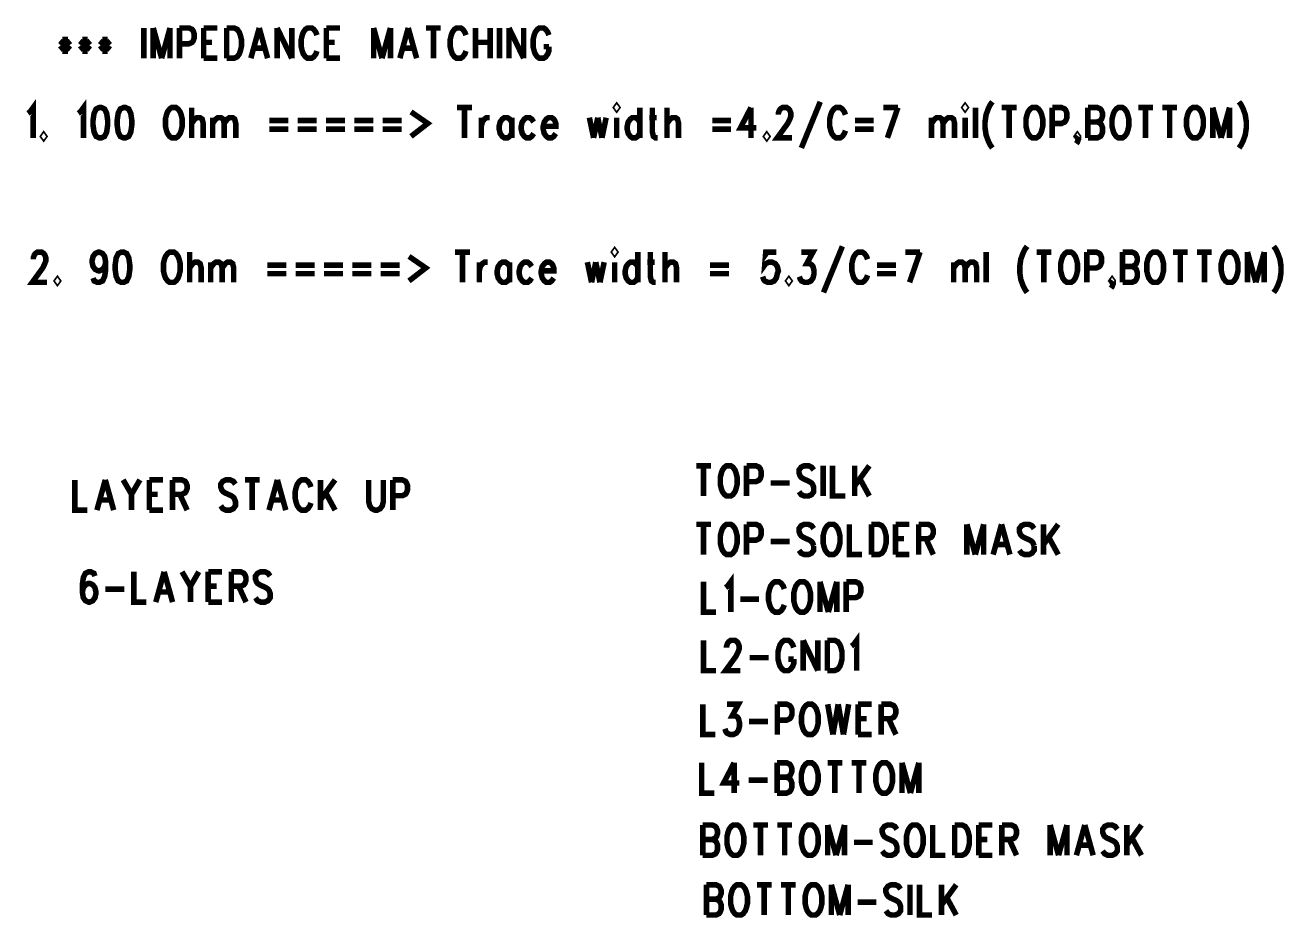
# Model space of a CAD drawing. Extents: x 24 to 194, y 25 to 135.
# Drawn here: x 153 to 193.89, y 36.91 to 65.91 of the extents above; entities that cross this region are included whole.
import ezdxf

# ---------------------------------------------------------------- set-up
doc = ezdxf.new("R2010")
doc.units = 0
doc.layers.add('SILKSCREENTOP_P', color=7, linetype='CONTINUOUS')

msp = doc.modelspace()

# ---------------------------------------------------------------- linework, layer by layer
at = {"layer": 'SILKSCREENTOP_P', "const_width": 0.180086}
for points in [[(156.855668, 65.82029), (156.855668, 64.83604)], [(157.1625, 65.82029), (157.1625, 64.83604)], [(157.1625, 65.82029), (157.435042, 64.83604)], [(157.707838, 65.82029), (157.435042, 64.83604)], [(157.707838, 65.82029), (157.707838, 64.83604)], [(158.01467, 65.82029), (158.01467, 64.83604)], [(158.01467, 65.82029), (158.321502, 65.82029), (158.423864, 65.773554), (158.4579, 65.726564), (158.491936, 65.632838), (158.491936, 65.492376), (158.4579, 65.398396), (158.423864, 65.35166), (158.321502, 65.30467), (158.01467, 65.30467)], [(158.798768, 65.82029), (158.798768, 64.83604)], [(158.798768, 65.82029), (159.241998, 65.82029)], [(159.54883, 65.82029), (159.54883, 64.83604)], [(159.54883, 65.82029), (159.787336, 65.82029), (159.889698, 65.773554), (159.95777, 65.679828), (159.99206, 65.586102), (160.026096, 65.445386), (160.026096, 65.210944), (159.99206, 65.070482), (159.95777, 64.976502), (159.889698, 64.882776), (159.787336, 64.83604), (159.54883, 64.83604)], [(160.605724, 65.82029), (160.332928, 64.83604)], [(160.605724, 65.82029), (160.878266, 64.83604)], [(161.185098, 65.82029), (161.185098, 64.83604)], [(161.185098, 65.82029), (161.662364, 64.83604)], [(161.662364, 65.82029), (161.662364, 64.83604)], [(162.480498, 65.586102), (162.446462, 65.679828), (162.37839, 65.773554), (162.310064, 65.82029), (162.173666, 65.82029), (162.105594, 65.773554), (162.037522, 65.679828), (162.003232, 65.586102), (161.969196, 65.445386), (161.969196, 65.210944), (162.003232, 65.070482), (162.037522, 64.976502), (162.105594, 64.882776), (162.173666, 64.83604), (162.310064, 64.83604), (162.37839, 64.882776), (162.446462, 64.976502), (162.480498, 65.070482)], [(162.78733, 65.82029), (162.78733, 64.83604)], [(162.78733, 65.82029), (163.23056, 65.82029)], [(164.32149, 65.82029), (164.32149, 64.83604)], [(164.32149, 65.82029), (164.594286, 64.83604)], [(164.867082, 65.82029), (164.594286, 64.83604)], [(164.867082, 65.82029), (164.867082, 64.83604)], [(165.446456, 65.82029), (165.173914, 64.83604)], [(165.446456, 65.82029), (165.719252, 64.83604)], [(166.026084, 65.82029), (166.50335, 65.82029)], [(166.26459, 65.82029), (166.26459, 64.83604)], [(167.321484, 65.586102), (167.287448, 65.679828), (167.219122, 65.773554), (167.15105, 65.82029), (167.014652, 65.82029), (166.94658, 65.773554), (166.878254, 65.679828), (166.844218, 65.586102), (166.810182, 65.445386), (166.810182, 65.210944), (166.844218, 65.070482), (166.878254, 64.976502), (166.94658, 64.882776), (167.014652, 64.83604), (167.15105, 64.83604), (167.219122, 64.882776), (167.287448, 64.976502), (167.321484, 65.070482)], [(167.628316, 65.82029), (167.628316, 64.83604)], [(168.105582, 65.82029), (168.105582, 64.83604)], [(168.412414, 65.82029), (168.412414, 64.83604)], [(168.719246, 65.82029), (168.719246, 64.83604)], [(168.719246, 65.82029), (169.196512, 64.83604)], [(169.196512, 65.82029), (169.196512, 64.83604)], [(170.014646, 65.586102), (169.98061, 65.679828), (169.912538, 65.773554), (169.844212, 65.82029), (169.707814, 65.82029), (169.639742, 65.773554), (169.571416, 65.679828), (169.53738, 65.586102), (169.503344, 65.445386), (169.503344, 65.210944), (169.53738, 65.070482), (169.571416, 64.976502), (169.639742, 64.882776), (169.707814, 64.83604), (169.844212, 64.83604), (169.912538, 64.882776), (169.98061, 64.976502), (170.014646, 65.070482), (170.014646, 65.210944)], [(154.128216, 65.398396), (154.469338, 65.117218)], [(154.469338, 65.398396), (154.128216, 65.117218)], [(154.298904, 65.539112), (154.298904, 64.976502)], [(154.77617, 65.398396), (155.117038, 65.117218)], [(155.117038, 65.398396), (154.77617, 65.117218)], [(154.946604, 65.539112), (154.946604, 64.976502)], [(155.42387, 65.398396), (155.764738, 65.117218)], [(155.764738, 65.398396), (155.42387, 65.117218)], [(155.594304, 65.539112), (155.594304, 64.976502)], [(158.798768, 65.35166), (159.071564, 65.35166)], [(162.78733, 65.35166), (163.060126, 65.35166)], [(167.628316, 65.35166), (168.105582, 65.35166)], [(160.435036, 65.164208), (160.776158, 65.164208)], [(165.276022, 65.164208), (165.61689, 65.164208)], [(169.844212, 65.210944), (170.014646, 65.210944)], [(158.798768, 64.83604), (159.241998, 64.83604)], [(162.78733, 64.83604), (163.23056, 64.83604)], [(153.091388, 63.046864), (153.15946, 63.093854), (153.261822, 63.23457), (153.261822, 62.250066)], [(154.72791, 63.046864), (154.795982, 63.093854), (154.898344, 63.23457), (154.898344, 62.250066)], [(172.183806, 63.23457), (172.217842, 63.18758), (172.252132, 63.23457), (172.217842, 63.281306), (172.183806, 63.23457)], [(178.832002, 63.422022), (178.218338, 61.921898)], [(183.503062, 63.23457), (183.537098, 63.18758), (183.571134, 63.23457), (183.537098, 63.281306), (183.503062, 63.23457)], [(184.423558, 63.422022), (184.355232, 63.328296), (184.28716, 63.18758), (184.218834, 63.000128), (184.184798, 62.765686), (184.184798, 62.578234), (184.218834, 62.343792), (184.28716, 62.15634), (184.355232, 62.015624), (184.423558, 61.921898)], [(192.43548, 63.422022), (192.503806, 63.328296), (192.571878, 63.18758), (192.63995, 63.000128), (192.67424, 62.765686), (192.67424, 62.578234), (192.63995, 62.343792), (192.571878, 62.15634), (192.503806, 62.015624), (192.43548, 61.921898)], [(155.409646, 63.23457), (155.307538, 63.18758), (155.239212, 63.046864), (155.205176, 62.812422), (155.205176, 62.67196), (155.239212, 62.437518), (155.307538, 62.296802), (155.409646, 62.250066), (155.477972, 62.250066), (155.58008, 62.296802), (155.648406, 62.437518), (155.682442, 62.67196), (155.682442, 62.812422), (155.648406, 63.046864), (155.58008, 63.18758), (155.477972, 63.23457), (155.409646, 63.23457)], [(156.193744, 63.23457), (156.091636, 63.18758), (156.02331, 63.046864), (155.989274, 62.812422), (155.989274, 62.67196), (156.02331, 62.437518), (156.091636, 62.296802), (156.193744, 62.250066), (156.26207, 62.250066), (156.364432, 62.296802), (156.432504, 62.437518), (156.46654, 62.67196), (156.46654, 62.812422), (156.432504, 63.046864), (156.364432, 63.18758), (156.26207, 63.23457), (156.193744, 63.23457)], [(157.762194, 63.23457), (157.693868, 63.18758), (157.625796, 63.093854), (157.59176, 63.000128), (157.557724, 62.859412), (157.557724, 62.62497), (157.59176, 62.484508), (157.625796, 62.390528), (157.693868, 62.296802), (157.762194, 62.250066), (157.898592, 62.250066), (157.966664, 62.296802), (158.03499, 62.390528), (158.069026, 62.484508), (158.103062, 62.62497), (158.103062, 62.859412), (158.069026, 63.000128), (158.03499, 63.093854), (157.966664, 63.18758), (157.898592, 63.23457), (157.762194, 63.23457)], [(158.409894, 63.23457), (158.409894, 62.250066)], [(158.409894, 62.718696), (158.512256, 62.859412), (158.580328, 62.906402), (158.68269, 62.906402), (158.751016, 62.859412), (158.785052, 62.718696), (158.785052, 62.250066)], [(159.091884, 62.906402), (159.091884, 62.250066)], [(159.091884, 62.718696), (159.193992, 62.859412), (159.262318, 62.906402), (159.36468, 62.906402), (159.432752, 62.859412), (159.466788, 62.718696), (159.466788, 62.250066)], [(159.466788, 62.718696), (159.56915, 62.859412), (159.637222, 62.906402), (159.739584, 62.906402), (159.80791, 62.859412), (159.841946, 62.718696), (159.841946, 62.250066)], [(165.53561, 63.093854), (166.080948, 62.718696), (165.53561, 62.296802)], [(167.035734, 63.23457), (167.513, 63.23457)], [(167.27424, 63.23457), (167.27424, 62.250066)], [(167.819832, 62.906402), (167.819832, 62.250066)], [(167.819832, 62.62497), (167.853868, 62.765686), (167.922194, 62.859412), (167.990266, 62.906402), (168.092628, 62.906402)], [(168.808654, 62.765686), (168.740328, 62.859412), (168.672256, 62.906402), (168.569894, 62.906402), (168.501822, 62.859412), (168.433496, 62.765686), (168.39946, 62.62497), (168.39946, 62.531244), (168.433496, 62.390528), (168.501822, 62.296802), (168.569894, 62.250066), (168.672256, 62.250066), (168.740328, 62.296802), (168.808654, 62.390528)], [(168.808654, 62.906402), (168.808654, 62.250066)], [(169.524426, 62.765686), (169.456354, 62.859412), (169.388028, 62.906402), (169.28592, 62.906402), (169.217594, 62.859412), (169.149522, 62.765686), (169.115486, 62.62497), (169.115486, 62.531244), (169.149522, 62.390528), (169.217594, 62.296802), (169.28592, 62.250066), (169.388028, 62.250066), (169.456354, 62.296802), (169.524426, 62.390528)], [(169.831258, 62.62497), (170.240452, 62.62497), (170.240452, 62.718696), (170.206416, 62.812422), (170.17238, 62.859412), (170.104054, 62.906402), (170.001946, 62.906402), (169.93362, 62.859412), (169.865548, 62.765686), (169.831258, 62.62497), (169.831258, 62.531244), (169.865548, 62.390528), (169.93362, 62.296802), (170.001946, 62.250066), (170.104054, 62.250066), (170.17238, 62.296802), (170.240452, 62.390528)], [(171.331382, 62.906402), (171.46778, 62.250066)], [(171.604178, 62.906402), (171.46778, 62.250066)], [(171.604178, 62.906402), (171.740576, 62.250066)], [(171.876974, 62.906402), (171.740576, 62.250066)], [(172.217842, 62.906402), (172.217842, 62.250066)], [(172.967904, 62.765686), (172.899832, 62.859412), (172.831506, 62.906402), (172.729398, 62.906402), (172.661072, 62.859412), (172.593, 62.765686), (172.558964, 62.62497), (172.558964, 62.531244), (172.593, 62.390528), (172.661072, 62.296802), (172.729398, 62.250066), (172.831506, 62.250066), (172.899832, 62.296802), (172.967904, 62.390528)], [(172.967904, 63.23457), (172.967904, 62.250066)], [(173.274736, 62.906402), (173.513496, 62.906402)], [(173.377098, 63.23457), (173.377098, 62.437518), (173.411134, 62.296802), (173.47946, 62.250066), (173.547532, 62.250066)], [(173.854364, 63.23457), (173.854364, 62.250066)], [(173.854364, 62.718696), (173.956726, 62.859412), (174.024798, 62.906402), (174.12716, 62.906402), (174.195232, 62.859412), (174.229522, 62.718696), (174.229522, 62.250066)], [(176.581816, 63.23457), (176.240948, 62.578234), (176.752504, 62.578234)], [(176.581816, 63.23457), (176.581816, 62.250066)], [(177.468276, 63.000128), (177.468276, 63.046864), (177.502566, 63.14059), (177.536602, 63.18758), (177.604674, 63.23457), (177.741072, 63.23457), (177.809398, 63.18758), (177.843434, 63.14059), (177.87747, 63.046864), (177.87747, 62.953138), (177.843434, 62.859412), (177.775108, 62.718696), (177.43424, 62.250066), (177.911506, 62.250066)], [(179.65039, 63.000128), (179.616354, 63.093854), (179.548028, 63.18758), (179.479956, 63.23457), (179.343558, 63.23457), (179.275232, 63.18758), (179.20716, 63.093854), (179.173124, 63.000128), (179.138834, 62.859412), (179.138834, 62.62497), (179.173124, 62.484508), (179.20716, 62.390528), (179.275232, 62.296802), (179.343558, 62.250066), (179.479956, 62.250066), (179.548028, 62.296802), (179.616354, 62.390528), (179.65039, 62.484508)], [(180.877718, 63.23457), (181.354984, 63.23457)], [(181.354984, 63.23457), (181.014116, 62.250066)], [(182.445914, 62.906402), (182.445914, 62.250066)], [(182.445914, 62.718696), (182.548276, 62.859412), (182.616602, 62.906402), (182.71871, 62.906402), (182.787036, 62.859412), (182.821072, 62.718696), (182.821072, 62.250066)], [(182.821072, 62.718696), (182.923434, 62.859412), (182.991506, 62.906402), (183.093868, 62.906402), (183.16194, 62.859412), (183.195976, 62.718696), (183.195976, 62.250066)], [(183.537098, 62.906402), (183.537098, 62.250066)], [(183.877966, 63.23457), (183.877966, 62.250066)], [(184.73039, 63.23457), (185.207656, 63.23457)], [(184.968896, 63.23457), (184.968896, 62.250066)], [(185.718958, 63.23457), (185.650886, 63.18758), (185.58256, 63.093854), (185.548524, 63.000128), (185.514488, 62.859412), (185.514488, 62.62497), (185.548524, 62.484508), (185.58256, 62.390528), (185.650886, 62.296802), (185.718958, 62.250066), (185.855356, 62.250066), (185.923682, 62.296802), (185.991754, 62.390528), (186.02579, 62.484508), (186.06008, 62.62497), (186.06008, 62.859412), (186.02579, 63.000128), (185.991754, 63.093854), (185.923682, 63.18758), (185.855356, 63.23457), (185.718958, 63.23457)], [(186.366912, 63.23457), (186.366912, 62.250066)], [(186.366912, 63.23457), (186.673744, 63.23457), (186.775852, 63.18758), (186.810142, 63.14059), (186.844178, 63.046864), (186.844178, 62.906402), (186.810142, 62.812422), (186.775852, 62.765686), (186.673744, 62.718696), (186.366912, 62.718696)], [(187.525914, 63.23457), (187.525914, 62.250066)], [(187.525914, 63.23457), (187.832746, 63.23457), (187.935108, 63.18758), (187.969144, 63.14059), (188.003434, 63.046864), (188.003434, 62.953138), (187.969144, 62.859412), (187.935108, 62.812422), (187.832746, 62.765686)], [(188.514736, 63.23457), (188.44641, 63.18758), (188.378338, 63.093854), (188.344302, 63.000128), (188.310266, 62.859412), (188.310266, 62.62497), (188.344302, 62.484508), (188.378338, 62.390528), (188.44641, 62.296802), (188.514736, 62.250066), (188.651134, 62.250066), (188.719206, 62.296802), (188.787532, 62.390528), (188.821568, 62.484508), (188.855604, 62.62497), (188.855604, 62.859412), (188.821568, 63.000128), (188.787532, 63.093854), (188.719206, 63.18758), (188.651134, 63.23457), (188.514736, 63.23457)], [(189.162436, 63.23457), (189.639702, 63.23457)], [(189.401196, 63.23457), (189.401196, 62.250066)], [(189.946534, 63.23457), (190.424054, 63.23457)], [(190.185294, 63.23457), (190.185294, 62.250066)], [(190.935356, 63.23457), (190.867284, 63.18758), (190.798958, 63.093854), (190.764922, 63.000128), (190.730886, 62.859412), (190.730886, 62.62497), (190.764922, 62.484508), (190.798958, 62.390528), (190.867284, 62.296802), (190.935356, 62.250066), (191.071754, 62.250066), (191.139826, 62.296802), (191.208152, 62.390528), (191.242188, 62.484508), (191.276224, 62.62497), (191.276224, 62.859412), (191.242188, 63.000128), (191.208152, 63.093854), (191.139826, 63.18758), (191.071754, 63.23457), (190.935356, 63.23457)], [(191.583056, 63.23457), (191.583056, 62.250066)], [(191.583056, 63.23457), (191.855852, 62.250066)], [(192.128648, 63.23457), (191.855852, 62.250066)], [(192.128648, 63.23457), (192.128648, 62.250066)], [(160.932876, 62.812422), (161.54654, 62.812422)], [(160.932876, 62.531244), (161.54654, 62.531244)], [(161.853372, 62.812422), (162.467036, 62.812422)], [(161.853372, 62.531244), (162.467036, 62.531244)], [(162.773868, 62.812422), (163.387532, 62.812422)], [(162.773868, 62.531244), (163.387532, 62.531244)], [(163.694364, 62.812422), (164.308282, 62.812422)], [(163.694364, 62.531244), (164.308282, 62.531244)], [(164.615114, 62.812422), (165.228778, 62.812422)], [(164.615114, 62.531244), (165.228778, 62.531244)], [(175.320452, 62.812422), (175.934116, 62.812422)], [(175.320452, 62.531244), (175.934116, 62.531244)], [(179.957222, 62.812422), (180.570886, 62.812422)], [(179.957222, 62.531244), (180.570886, 62.531244)], [(187.525914, 62.765686), (187.832746, 62.765686), (187.935108, 62.718696), (187.969144, 62.67196), (188.003434, 62.578234), (188.003434, 62.437518), (187.969144, 62.343792), (187.935108, 62.296802), (187.832746, 62.250066), (187.525914, 62.250066)], [(153.60269, 62.343792), (153.568654, 62.296802), (153.60269, 62.250066), (153.636726, 62.296802), (153.60269, 62.343792)], [(177.093372, 62.343792), (177.059336, 62.296802), (177.093372, 62.250066), (177.127408, 62.296802), (177.093372, 62.343792)], [(187.219082, 62.296802), (187.185046, 62.250066), (187.15101, 62.296802), (187.185046, 62.343792), (187.219082, 62.296802), (187.219082, 62.203076), (187.185046, 62.10935), (187.15101, 62.06236)], [(153.26487, 58.304684), (153.26487, 58.351674), (153.298906, 58.4454), (153.332942, 58.492136), (153.401014, 58.539126), (153.537412, 58.539126), (153.605738, 58.492136), (153.639774, 58.4454), (153.67381, 58.351674), (153.67381, 58.257948), (153.639774, 58.163968), (153.571702, 58.023506), (153.23058, 57.554622), (153.7081, 57.554622)], [(155.617164, 58.210958), (155.583128, 58.070242), (155.515056, 57.976516), (155.412694, 57.92978), (155.378658, 57.92978), (155.276296, 57.976516), (155.208224, 58.070242), (155.173934, 58.210958), (155.173934, 58.257948), (155.208224, 58.39841), (155.276296, 58.492136), (155.378658, 58.539126), (155.412694, 58.539126), (155.515056, 58.492136), (155.583128, 58.39841), (155.617164, 58.210958), (155.617164, 57.976516), (155.583128, 57.742074), (155.515056, 57.601612), (155.412694, 57.554622), (155.344368, 57.554622), (155.24226, 57.601612), (155.208224, 57.695338)], [(156.12872, 58.539126), (156.026358, 58.492136), (155.958286, 58.351674), (155.923996, 58.117232), (155.923996, 57.976516), (155.958286, 57.742074), (156.026358, 57.601612), (156.12872, 57.554622), (156.196792, 57.554622), (156.299154, 57.601612), (156.367226, 57.742074), (156.401262, 57.976516), (156.401262, 58.117232), (156.367226, 58.351674), (156.299154, 58.492136), (156.196792, 58.539126), (156.12872, 58.539126)], [(157.696916, 58.539126), (157.628844, 58.492136), (157.560518, 58.39841), (157.526482, 58.304684), (157.492446, 58.163968), (157.492446, 57.92978), (157.526482, 57.789064), (157.560518, 57.695338), (157.628844, 57.601612), (157.696916, 57.554622), (157.833314, 57.554622), (157.901386, 57.601612), (157.969712, 57.695338), (158.003748, 57.789064), (158.037784, 57.92978), (158.037784, 58.163968), (158.003748, 58.304684), (157.969712, 58.39841), (157.901386, 58.492136), (157.833314, 58.539126), (157.696916, 58.539126)], [(158.344616, 58.539126), (158.344616, 57.554622)], [(165.470332, 58.39841), (166.015924, 58.023506), (165.470332, 57.601612)], [(166.970456, 58.539126), (167.447722, 58.539126)], [(167.209216, 58.539126), (167.209216, 57.554622)], [(172.118528, 58.539126), (172.152564, 58.492136), (172.186854, 58.539126), (172.152564, 58.586116), (172.118528, 58.539126)], [(172.902626, 58.539126), (172.902626, 57.554622)], [(173.31182, 58.539126), (173.31182, 57.742074), (173.345856, 57.601612), (173.414182, 57.554622), (173.482254, 57.554622)], [(173.789086, 58.539126), (173.789086, 57.554622)], [(177.402998, 58.539126), (177.06213, 58.539126), (177.028094, 58.117232), (177.06213, 58.163968), (177.164492, 58.210958), (177.266854, 58.210958), (177.368962, 58.163968), (177.437288, 58.070242), (177.471324, 57.92978), (177.437288, 57.836054), (177.402998, 57.695338), (177.334926, 57.601612), (177.232564, 57.554622), (177.130456, 57.554622), (177.028094, 57.601612), (176.994058, 57.648348), (176.960022, 57.742074)], [(178.221386, 58.539126), (178.59629, 58.539126), (178.39182, 58.163968), (178.494182, 58.163968), (178.562254, 58.117232), (178.59629, 58.070242), (178.63058, 57.92978), (178.63058, 57.836054), (178.59629, 57.695338), (178.528218, 57.601612), (178.425856, 57.554622), (178.323748, 57.554622), (178.221386, 57.601612), (178.18735, 57.648348), (178.15306, 57.742074)], [(179.551076, 58.726578), (178.937412, 57.226454)], [(180.36921, 58.304684), (180.335174, 58.39841), (180.267102, 58.492136), (180.198776, 58.539126), (180.062378, 58.539126), (179.994306, 58.492136), (179.92598, 58.39841), (179.891944, 58.304684), (179.857908, 58.163968), (179.857908, 57.92978), (179.891944, 57.789064), (179.92598, 57.695338), (179.994306, 57.601612), (180.062378, 57.554622), (180.198776, 57.554622), (180.267102, 57.601612), (180.335174, 57.695338), (180.36921, 57.789064)], [(181.596538, 58.539126), (182.074058, 58.539126)], [(182.074058, 58.539126), (181.732936, 57.554622)], [(184.221882, 58.539126), (184.221882, 57.554622)], [(185.551572, 58.726578), (185.483246, 58.632852), (185.415174, 58.492136), (185.346848, 58.304684), (185.312812, 58.070242), (185.312812, 57.88279), (185.346848, 57.648348), (185.415174, 57.460896), (185.483246, 57.32018), (185.551572, 57.226454)], [(185.858404, 58.539126), (186.33567, 58.539126)], [(186.09691, 58.539126), (186.09691, 57.554622)], [(186.846972, 58.539126), (186.7789, 58.492136), (186.710828, 58.39841), (186.676538, 58.304684), (186.642502, 58.163968), (186.642502, 57.92978), (186.676538, 57.789064), (186.710828, 57.695338), (186.7789, 57.601612), (186.846972, 57.554622), (186.98337, 57.554622), (187.051696, 57.601612), (187.119768, 57.695338), (187.153804, 57.789064), (187.188094, 57.92978), (187.188094, 58.163968), (187.153804, 58.304684), (187.119768, 58.39841), (187.051696, 58.492136), (186.98337, 58.539126), (186.846972, 58.539126)], [(187.494926, 58.539126), (187.494926, 57.554622)], [(187.494926, 58.539126), (187.801758, 58.539126), (187.903866, 58.492136), (187.938156, 58.4454), (187.972192, 58.351674), (187.972192, 58.210958), (187.938156, 58.117232), (187.903866, 58.070242), (187.801758, 58.023506), (187.494926, 58.023506)], [(188.653928, 58.539126), (188.653928, 57.554622)], [(188.653928, 58.539126), (188.961014, 58.539126), (189.063122, 58.492136), (189.097158, 58.4454), (189.131448, 58.351674), (189.131448, 58.257948), (189.097158, 58.163968), (189.063122, 58.117232), (188.961014, 58.070242)], [(189.64275, 58.539126), (189.574678, 58.492136), (189.506352, 58.39841), (189.472316, 58.304684), (189.43828, 58.163968), (189.43828, 57.92978), (189.472316, 57.789064), (189.506352, 57.695338), (189.574678, 57.601612), (189.64275, 57.554622), (189.779148, 57.554622), (189.84722, 57.601612), (189.915546, 57.695338), (189.949582, 57.789064), (189.983618, 57.92978), (189.983618, 58.163968), (189.949582, 58.304684), (189.915546, 58.39841), (189.84722, 58.492136), (189.779148, 58.539126), (189.64275, 58.539126)], [(190.29045, 58.539126), (190.76797, 58.539126)], [(190.52921, 58.539126), (190.52921, 57.554622)], [(191.074802, 58.539126), (191.552068, 58.539126)], [(191.313308, 58.539126), (191.313308, 57.554622)], [(192.06337, 58.539126), (191.995298, 58.492136), (191.926972, 58.39841), (191.892936, 58.304684), (191.8589, 58.163968), (191.8589, 57.92978), (191.892936, 57.789064), (191.926972, 57.695338), (191.995298, 57.601612), (192.06337, 57.554622), (192.199768, 57.554622), (192.268094, 57.601612), (192.336166, 57.695338), (192.370202, 57.789064), (192.404238, 57.92978), (192.404238, 58.163968), (192.370202, 58.304684), (192.336166, 58.39841), (192.268094, 58.492136), (192.199768, 58.539126), (192.06337, 58.539126)], [(192.711324, 58.539126), (192.711324, 57.554622)], [(192.711324, 58.539126), (192.983866, 57.554622)], [(193.256662, 58.539126), (192.983866, 57.554622)], [(193.256662, 58.539126), (193.256662, 57.554622)], [(193.563494, 58.726578), (193.63182, 58.632852), (193.699892, 58.492136), (193.768218, 58.304684), (193.802254, 58.070242), (193.802254, 57.88279), (193.768218, 57.648348), (193.699892, 57.460896), (193.63182, 57.32018), (193.563494, 57.226454)], [(158.344616, 58.023506), (158.446978, 58.163968), (158.515304, 58.210958), (158.617412, 58.210958), (158.685738, 58.163968), (158.719774, 58.023506), (158.719774, 57.554622)], [(159.026606, 58.210958), (159.026606, 57.554622)], [(159.026606, 58.023506), (159.128968, 58.163968), (159.19704, 58.210958), (159.299402, 58.210958), (159.367474, 58.163968), (159.40151, 58.023506), (159.40151, 57.554622)], [(159.40151, 58.023506), (159.503872, 58.163968), (159.572198, 58.210958), (159.674306, 58.210958), (159.742632, 58.163968), (159.776668, 58.023506), (159.776668, 57.554622)], [(160.867598, 58.117232), (161.481262, 58.117232)], [(161.788094, 58.117232), (162.401758, 58.117232)], [(162.708844, 58.117232), (163.322508, 58.117232)], [(163.62934, 58.117232), (164.243004, 58.117232)], [(164.549836, 58.117232), (165.1635, 58.117232)], [(167.754554, 58.210958), (167.754554, 57.554622)], [(167.754554, 57.92978), (167.78859, 58.070242), (167.856916, 58.163968), (167.924988, 58.210958), (168.02735, 58.210958)], [(168.743376, 58.070242), (168.67505, 58.163968), (168.606978, 58.210958), (168.504616, 58.210958), (168.436544, 58.163968), (168.368218, 58.070242), (168.334182, 57.92978), (168.334182, 57.836054), (168.368218, 57.695338), (168.436544, 57.601612), (168.504616, 57.554622), (168.606978, 57.554622), (168.67505, 57.601612), (168.743376, 57.695338)], [(168.743376, 58.210958), (168.743376, 57.554622)], [(169.459402, 58.070242), (169.391076, 58.163968), (169.323004, 58.210958), (169.220642, 58.210958), (169.152316, 58.163968), (169.084244, 58.070242), (169.050208, 57.92978), (169.050208, 57.836054), (169.084244, 57.695338), (169.152316, 57.601612), (169.220642, 57.554622), (169.323004, 57.554622), (169.391076, 57.601612), (169.459402, 57.695338)], [(169.766234, 57.92978), (170.175174, 57.92978), (170.175174, 58.023506), (170.141138, 58.117232), (170.107102, 58.163968), (170.038776, 58.210958), (169.936668, 58.210958), (169.868342, 58.163968), (169.80027, 58.070242), (169.766234, 57.92978), (169.766234, 57.836054), (169.80027, 57.695338), (169.868342, 57.601612), (169.936668, 57.554622), (170.038776, 57.554622), (170.107102, 57.601612), (170.175174, 57.695338)], [(171.266358, 58.210958), (171.402502, 57.554622)], [(171.5389, 58.210958), (171.402502, 57.554622)], [(171.5389, 58.210958), (171.675298, 57.554622)], [(171.811696, 58.210958), (171.675298, 57.554622)], [(172.152564, 58.210958), (172.152564, 57.554622)], [(172.902626, 58.070242), (172.834554, 58.163968), (172.766482, 58.210958), (172.66412, 58.210958), (172.595794, 58.163968), (172.527722, 58.070242), (172.493686, 57.92978), (172.493686, 57.836054), (172.527722, 57.695338), (172.595794, 57.601612), (172.66412, 57.554622), (172.766482, 57.554622), (172.834554, 57.601612), (172.902626, 57.695338)], [(173.209712, 58.210958), (173.448218, 58.210958)], [(173.789086, 58.023506), (173.891448, 58.163968), (173.959774, 58.210958), (174.061882, 58.210958), (174.130208, 58.163968), (174.164244, 58.023506), (174.164244, 57.554622)], [(175.255174, 58.117232), (175.868838, 58.117232)], [(180.676042, 58.117232), (181.289706, 58.117232)], [(183.164988, 58.210958), (183.164988, 57.554622)], [(183.164988, 58.023506), (183.26735, 58.163968), (183.335422, 58.210958), (183.437784, 58.210958), (183.505856, 58.163968), (183.539892, 58.023506), (183.539892, 57.554622)], [(183.539892, 58.023506), (183.642254, 58.163968), (183.71058, 58.210958), (183.812688, 58.210958), (183.881014, 58.163968), (183.91505, 58.023506), (183.91505, 57.554622)], [(188.653928, 58.070242), (188.961014, 58.070242), (189.063122, 58.023506), (189.097158, 57.976516), (189.131448, 57.88279), (189.131448, 57.742074), (189.097158, 57.648348), (189.063122, 57.601612), (188.961014, 57.554622), (188.653928, 57.554622)], [(154.048968, 57.648348), (154.014932, 57.601612), (154.048968, 57.554622), (154.083004, 57.601612), (154.048968, 57.648348)], [(160.867598, 57.836054), (161.481262, 57.836054)], [(161.788094, 57.836054), (162.401758, 57.836054)], [(162.708844, 57.836054), (163.322508, 57.836054)], [(163.62934, 57.836054), (164.243004, 57.836054)], [(164.549836, 57.836054), (165.1635, 57.836054)], [(175.255174, 57.836054), (175.868838, 57.836054)], [(177.812192, 57.648348), (177.778156, 57.601612), (177.812192, 57.554622), (177.846228, 57.601612), (177.812192, 57.648348)], [(180.676042, 57.836054), (181.289706, 57.836054)], [(188.347096, 57.601612), (188.31306, 57.554622), (188.279024, 57.601612), (188.31306, 57.648348), (188.347096, 57.601612), (188.347096, 57.507886), (188.31306, 57.413906), (188.279024, 57.36717)], [(174.801022, 51.598068), (175.278288, 51.598068)], [(175.039528, 51.598068), (175.039528, 50.613564)], [(175.78959, 51.598068), (175.721518, 51.551078), (175.653192, 51.457352), (175.619156, 51.363626), (175.58512, 51.223164), (175.58512, 50.988722), (175.619156, 50.848006), (175.653192, 50.75428), (175.721518, 50.660554), (175.78959, 50.613564), (175.925988, 50.613564), (175.99406, 50.660554), (176.062386, 50.75428), (176.096422, 50.848006), (176.130458, 50.988722), (176.130458, 51.223164), (176.096422, 51.363626), (176.062386, 51.457352), (175.99406, 51.551078), (175.925988, 51.598068), (175.78959, 51.598068)], [(176.43729, 51.598068), (176.43729, 50.613564)], [(176.43729, 51.598068), (176.744122, 51.598068), (176.846484, 51.551078), (176.88052, 51.504342), (176.914556, 51.410616), (176.914556, 51.2699), (176.88052, 51.176174), (176.846484, 51.129184), (176.744122, 51.082448), (176.43729, 51.082448)], [(178.61915, 51.457352), (178.551078, 51.551078), (178.448716, 51.598068), (178.312318, 51.598068), (178.21021, 51.551078), (178.141884, 51.457352), (178.141884, 51.363626), (178.17592, 51.2699), (178.21021, 51.223164), (178.278282, 51.176174), (178.482752, 51.082448), (178.551078, 51.035458), (178.585114, 50.988722), (178.61915, 50.894996), (178.61915, 50.75428), (178.551078, 50.660554), (178.448716, 50.613564), (178.312318, 50.613564), (178.21021, 50.660554), (178.141884, 50.75428)], [(178.925982, 51.598068), (178.925982, 50.613564)], [(179.232814, 51.598068), (179.232814, 50.613564), (179.642008, 50.613564)], [(179.94884, 51.598068), (179.94884, 50.613564)], [(180.426106, 51.598068), (179.94884, 50.941732)], [(154.615642, 51.139598), (154.615642, 50.155348), (155.024836, 50.155348)], [(155.60421, 51.139598), (155.331668, 50.155348)], [(155.60421, 51.139598), (155.877006, 50.155348)], [(156.183838, 51.139598), (156.456634, 50.670968), (156.456634, 50.155348)], [(156.72943, 51.139598), (156.456634, 50.670968)], [(157.036008, 51.139598), (157.036008, 50.155348)], [(157.036008, 51.139598), (157.479238, 51.139598)], [(157.78607, 51.139598), (157.78607, 50.155348)], [(157.78607, 51.139598), (158.092902, 51.139598), (158.195264, 51.092862), (158.2293, 51.045872), (158.263336, 50.952146), (158.263336, 50.85842), (158.2293, 50.764694), (158.195264, 50.717958), (158.092902, 50.670968), (157.78607, 50.670968)], [(159.831532, 50.999136), (159.76346, 51.092862), (159.661098, 51.139598), (159.5247, 51.139598), (159.422592, 51.092862), (159.354266, 50.999136), (159.354266, 50.90541), (159.388302, 50.811684), (159.422592, 50.764694), (159.490664, 50.717958), (159.695134, 50.623978), (159.76346, 50.577242), (159.797496, 50.530252), (159.831532, 50.436526), (159.831532, 50.296064), (159.76346, 50.202084), (159.661098, 50.155348), (159.5247, 50.155348), (159.422592, 50.202084), (159.354266, 50.296064)], [(160.138364, 51.139598), (160.61563, 51.139598)], [(160.377124, 51.139598), (160.377124, 50.155348)], [(161.195258, 51.139598), (160.922462, 50.155348)], [(161.195258, 51.139598), (161.468054, 50.155348)], [(162.286188, 50.90541), (162.252152, 50.999136), (162.183826, 51.092862), (162.115754, 51.139598), (161.979356, 51.139598), (161.91103, 51.092862), (161.842958, 50.999136), (161.808922, 50.90541), (161.774632, 50.764694), (161.774632, 50.530252), (161.808922, 50.38979), (161.842958, 50.296064), (161.91103, 50.202084), (161.979356, 50.155348), (162.115754, 50.155348), (162.183826, 50.202084), (162.252152, 50.296064), (162.286188, 50.38979)], [(162.59302, 51.139598), (162.59302, 50.155348)], [(163.070286, 51.139598), (162.59302, 50.483516)], [(164.161216, 51.139598), (164.161216, 50.436526), (164.195252, 50.296064), (164.263324, 50.202084), (164.365686, 50.155348), (164.433758, 50.155348), (164.53612, 50.202084), (164.604192, 50.296064), (164.638482, 50.436526), (164.638482, 51.139598)], [(164.945314, 51.139598), (164.945314, 50.155348)], [(164.945314, 51.139598), (165.252146, 51.139598), (165.354254, 51.092862), (165.38829, 51.045872), (165.42258, 50.952146), (165.42258, 50.811684), (165.38829, 50.717958), (165.354254, 50.670968), (165.252146, 50.623978), (164.945314, 50.623978)], [(177.221388, 51.035458), (177.835052, 51.035458)], [(180.119274, 51.176174), (180.426106, 50.613564)], [(157.036008, 50.670968), (157.308804, 50.670968)], [(158.02483, 50.670968), (158.263336, 50.155348)], [(162.763454, 50.717958), (163.070286, 50.155348)], [(155.433776, 50.483516), (155.774644, 50.483516)], [(161.024824, 50.483516), (161.365692, 50.483516)], [(157.036008, 50.155348), (157.479238, 50.155348)], [(174.801022, 49.696116), (175.278288, 49.696116)], [(175.039528, 49.696116), (175.039528, 48.711612)], [(175.78959, 49.696116), (175.721518, 49.649126), (175.653192, 49.5554), (175.619156, 49.461674), (175.58512, 49.320958), (175.58512, 49.08677), (175.619156, 48.946054), (175.653192, 48.852328), (175.721518, 48.758602), (175.78959, 48.711612), (175.925988, 48.711612), (175.99406, 48.758602), (176.062386, 48.852328), (176.096422, 48.946054), (176.130458, 49.08677), (176.130458, 49.320958), (176.096422, 49.461674), (176.062386, 49.5554), (175.99406, 49.649126), (175.925988, 49.696116), (175.78959, 49.696116)], [(176.43729, 49.696116), (176.43729, 48.711612)], [(176.43729, 49.696116), (176.744122, 49.696116), (176.846484, 49.649126), (176.88052, 49.60239), (176.914556, 49.508664), (176.914556, 49.367948), (176.88052, 49.274222), (176.846484, 49.227232), (176.744122, 49.180496), (176.43729, 49.180496)], [(178.61915, 49.5554), (178.551078, 49.649126), (178.448716, 49.696116), (178.312318, 49.696116), (178.21021, 49.649126), (178.141884, 49.5554), (178.141884, 49.461674), (178.17592, 49.367948), (178.21021, 49.320958), (178.278282, 49.274222), (178.482752, 49.180496), (178.551078, 49.133506), (178.585114, 49.08677), (178.61915, 48.99279)], [(179.130452, 49.696116), (179.06238, 49.649126), (178.994308, 49.5554), (178.960018, 49.461674), (178.925982, 49.320958), (178.925982, 49.08677), (178.960018, 48.946054), (178.994308, 48.852328), (179.06238, 48.758602), (179.130452, 48.711612), (179.26685, 48.711612), (179.335176, 48.758602), (179.403248, 48.852328), (179.437284, 48.946054), (179.471574, 49.08677), (179.471574, 49.320958), (179.437284, 49.461674), (179.403248, 49.5554), (179.335176, 49.649126), (179.26685, 49.696116), (179.130452, 49.696116)], [(179.778152, 49.696116), (179.778152, 48.711612), (180.187346, 48.711612)], [(180.494178, 49.696116), (180.494178, 48.711612)], [(180.494178, 49.696116), (180.732938, 49.696116), (180.835046, 49.649126), (180.903372, 49.5554), (180.937408, 49.461674), (180.971444, 49.320958), (180.971444, 49.08677), (180.937408, 48.946054), (180.903372, 48.852328), (180.835046, 48.758602), (180.732938, 48.711612), (180.494178, 48.711612)], [(181.278276, 49.696116), (181.278276, 48.711612)], [(181.278276, 49.696116), (181.721506, 49.696116)], [(182.028338, 49.696116), (182.028338, 48.711612)], [(182.028338, 49.696116), (182.33517, 49.696116), (182.437278, 49.649126), (182.471568, 49.60239), (182.505604, 49.508664), (182.505604, 49.414684), (182.471568, 49.320958), (182.437278, 49.274222), (182.33517, 49.227232), (182.028338, 49.227232)], [(183.596534, 49.696116), (183.596534, 48.711612)], [(183.596534, 49.696116), (183.869076, 48.711612)], [(184.141872, 49.696116), (183.869076, 48.711612)], [(184.141872, 49.696116), (184.141872, 48.711612)], [(184.7215, 49.696116), (184.448704, 48.711612)], [(184.7215, 49.696116), (184.994296, 48.711612)], [(185.778394, 49.5554), (185.710068, 49.649126), (185.607706, 49.696116), (185.471562, 49.696116), (185.3692, 49.649126), (185.300874, 49.5554), (185.300874, 49.461674), (185.335164, 49.367948), (185.3692, 49.320958), (185.437272, 49.274222), (185.641996, 49.180496), (185.710068, 49.133506), (185.744104, 49.08677), (185.778394, 48.99279)], [(186.084972, 49.696116), (186.084972, 48.711612)], [(186.562238, 49.696116), (186.084972, 49.03978)], [(177.221388, 49.133506), (177.835052, 49.133506)], [(178.61915, 48.99279), (178.61915, 48.852328), (178.551078, 48.758602), (178.448716, 48.711612), (178.312318, 48.711612), (178.21021, 48.758602), (178.141884, 48.852328)], [(181.278276, 49.227232), (181.551072, 49.227232)], [(182.266844, 49.227232), (182.505604, 48.711612)], [(184.551066, 49.03978), (184.891934, 49.03978)], [(185.778394, 48.99279), (185.778394, 48.852328), (185.710068, 48.758602), (185.607706, 48.711612), (185.471562, 48.711612), (185.3692, 48.758602), (185.300874, 48.852328)], [(186.25566, 49.274222), (186.562238, 48.711612)], [(181.278276, 48.711612), (181.721506, 48.711612)], [(155.267152, 48.011334), (155.233116, 48.10506), (155.130754, 48.15205), (155.062428, 48.15205), (154.96032, 48.10506), (154.891994, 47.964598), (154.857958, 47.730156), (154.857958, 47.495714), (154.891994, 47.308262), (154.96032, 47.214536), (155.062428, 47.167546), (155.096718, 47.167546), (155.198826, 47.214536), (155.267152, 47.308262), (155.301188, 47.448978), (155.301188, 47.495714), (155.267152, 47.63643), (155.198826, 47.730156), (155.096718, 47.777146), (155.062428, 47.777146), (154.96032, 47.730156), (154.891994, 47.63643), (154.857958, 47.495714)], [(156.528516, 48.15205), (156.528516, 47.167546), (156.937456, 47.167546)], [(157.517084, 48.15205), (157.244288, 47.167546)], [(157.517084, 48.15205), (157.78988, 47.167546)], [(158.096712, 48.15205), (158.369254, 47.683166), (158.369254, 47.167546)], [(158.64205, 48.15205), (158.369254, 47.683166)], [(158.948882, 48.15205), (158.948882, 47.167546)], [(158.948882, 48.15205), (159.392112, 48.15205)], [(159.698944, 48.15205), (159.698944, 47.167546)], [(159.698944, 48.15205), (160.005776, 48.15205), (160.107884, 48.10506), (160.142174, 48.058324), (160.17621, 47.964598), (160.17621, 47.870872), (160.142174, 47.777146), (160.107884, 47.730156), (160.005776, 47.683166), (159.698944, 47.683166)], [(160.960308, 48.011334), (160.891982, 48.10506), (160.789874, 48.15205), (160.653476, 48.15205), (160.551114, 48.10506), (160.483042, 48.011334), (160.483042, 47.917608), (160.517078, 47.823882), (160.551114, 47.777146), (160.61944, 47.730156), (160.82391, 47.63643), (160.891982, 47.58944), (160.926272, 47.542704), (160.960308, 47.448978), (160.960308, 47.308262), (160.891982, 47.214536), (160.789874, 47.167546), (160.653476, 47.167546), (160.551114, 47.214536), (160.483042, 47.308262)], [(175.038766, 47.828708), (175.038766, 46.844458), (175.447706, 46.844458)], [(175.754538, 47.641256), (175.822864, 47.687992), (175.924972, 47.828708), (175.924972, 46.844458)], [(177.663602, 47.594266), (177.629566, 47.687992), (177.561494, 47.781718), (177.493168, 47.828708), (177.35677, 47.828708), (177.288698, 47.781718), (177.220372, 47.687992), (177.186336, 47.594266), (177.1523, 47.453804), (177.1523, 47.219362), (177.186336, 47.078646), (177.220372, 46.98492), (177.288698, 46.891194), (177.35677, 46.844458), (177.493168, 46.844458), (177.561494, 46.891194), (177.629566, 46.98492), (177.663602, 47.078646)], [(178.174904, 47.828708), (178.106832, 47.781718), (178.03876, 47.687992), (178.00447, 47.594266), (177.970434, 47.453804), (177.970434, 47.219362), (178.00447, 47.078646), (178.03876, 46.98492), (178.106832, 46.891194), (178.174904, 46.844458), (178.311302, 46.844458), (178.379628, 46.891194), (178.4477, 46.98492), (178.481736, 47.078646), (178.516026, 47.219362), (178.516026, 47.453804), (178.481736, 47.594266), (178.4477, 47.687992), (178.379628, 47.781718), (178.311302, 47.828708), (178.174904, 47.828708)], [(178.822858, 47.828708), (178.822858, 46.844458)], [(178.822858, 47.828708), (179.0954, 46.844458)], [(179.368196, 47.828708), (179.0954, 46.844458)], [(179.368196, 47.828708), (179.368196, 46.844458)], [(179.675028, 47.828708), (179.675028, 46.844458)], [(179.675028, 47.828708), (179.98186, 47.828708), (180.084222, 47.781718), (180.118258, 47.734982), (180.152294, 47.641256), (180.152294, 47.50054), (180.118258, 47.406814), (180.084222, 47.360078), (179.98186, 47.313088), (179.675028, 47.313088)], [(155.60802, 47.58944), (156.221684, 47.58944)], [(157.34665, 47.495714), (157.687518, 47.495714)], [(158.948882, 47.683166), (159.221678, 47.683166)], [(159.93745, 47.683166), (160.17621, 47.167546)], [(158.948882, 47.167546), (159.392112, 47.167546)], [(176.231804, 47.266098), (176.845468, 47.266098)], [(175.038766, 45.926756), (175.038766, 44.942252), (175.447706, 44.942252)], [(175.788574, 45.692314), (175.788574, 45.739304), (175.822864, 45.83303), (175.8569, 45.879766), (175.924972, 45.926756), (176.06137, 45.926756), (176.129696, 45.879766), (176.163732, 45.83303), (176.197768, 45.739304), (176.197768, 45.645578), (176.163732, 45.551598), (176.095406, 45.411136), (175.754538, 44.942252), (176.231804, 44.942252)], [(177.970434, 45.692314), (177.936398, 45.78604), (177.868326, 45.879766), (177.8, 45.926756), (177.663602, 45.926756), (177.59553, 45.879766), (177.527204, 45.78604), (177.493168, 45.692314), (177.459132, 45.551598), (177.459132, 45.31741), (177.493168, 45.176694), (177.527204, 45.082968), (177.59553, 44.989242), (177.663602, 44.942252), (177.8, 44.942252), (177.868326, 44.989242), (177.936398, 45.082968), (177.970434, 45.176694), (177.970434, 45.31741)], [(178.277266, 45.926756), (178.277266, 44.942252)], [(178.277266, 45.926756), (178.754532, 44.942252)], [(178.754532, 45.926756), (178.754532, 44.942252)], [(179.061364, 45.926756), (179.061364, 44.942252)], [(179.061364, 45.926756), (179.300124, 45.926756), (179.402232, 45.879766), (179.470558, 45.78604), (179.504594, 45.692314), (179.53863, 45.551598), (179.53863, 45.31741), (179.504594, 45.176694), (179.470558, 45.082968), (179.402232, 44.989242), (179.300124, 44.942252), (179.061364, 44.942252)], [(179.845462, 45.739304), (179.913788, 45.78604), (180.015896, 45.926756), (180.015896, 44.942252)], [(176.538636, 45.364146), (177.1523, 45.364146)], [(177.8, 45.31741), (177.970434, 45.31741)], [(175.016922, 43.850052), (175.016922, 42.865548), (175.426116, 42.865548)], [(175.80102, 43.850052), (176.176178, 43.850052), (175.971454, 43.475148), (176.073816, 43.475148), (176.141888, 43.428158), (176.176178, 43.381168), (176.210214, 43.240706), (176.210214, 43.14698), (176.176178, 43.006264), (176.107852, 42.912538), (176.005744, 42.865548), (175.903382, 42.865548), (175.80102, 42.912538), (175.766984, 42.959528), (175.732948, 43.053254)], [(177.437542, 43.850052), (177.437542, 42.865548)], [(177.437542, 43.850052), (177.744374, 43.850052), (177.846482, 43.803062), (177.880518, 43.756326), (177.914808, 43.6626), (177.914808, 43.521884), (177.880518, 43.428158), (177.846482, 43.381168), (177.744374, 43.334432), (177.437542, 43.334432)], [(178.42611, 43.850052), (178.357784, 43.803062), (178.289712, 43.709336), (178.255676, 43.61561), (178.22164, 43.475148), (178.22164, 43.240706), (178.255676, 43.09999), (178.289712, 43.006264), (178.357784, 42.912538), (178.42611, 42.865548), (178.562508, 42.865548), (178.63058, 42.912538), (178.698906, 43.006264), (178.732942, 43.09999), (178.766978, 43.240706), (178.766978, 43.475148), (178.732942, 43.61561), (178.698906, 43.709336), (178.63058, 43.803062), (178.562508, 43.850052), (178.42611, 43.850052)], [(179.07381, 43.850052), (179.244244, 42.865548)], [(179.414678, 43.850052), (179.244244, 42.865548)], [(179.414678, 43.850052), (179.585112, 42.865548)], [(179.755546, 43.850052), (179.585112, 42.865548)], [(180.062378, 43.850052), (180.062378, 42.865548)], [(180.062378, 43.850052), (180.505608, 43.850052)], [(180.81244, 43.850052), (180.81244, 42.865548)], [(180.81244, 43.850052), (181.119272, 43.850052), (181.221634, 43.803062), (181.25567, 43.756326), (181.289706, 43.6626), (181.289706, 43.568874), (181.25567, 43.475148), (181.221634, 43.428158), (181.119272, 43.381168), (180.81244, 43.381168)], [(176.517046, 43.287442), (177.13071, 43.287442)], [(180.062378, 43.381168), (180.335174, 43.381168)], [(181.0512, 43.381168), (181.289706, 42.865548)], [(180.062378, 42.865548), (180.505608, 42.865548)], [(174.977298, 41.9481), (174.977298, 40.963596), (175.386492, 40.963596)], [(176.034192, 41.9481), (175.693324, 41.291764), (176.204626, 41.291764)], [(176.034192, 41.9481), (176.034192, 40.963596)], [(177.431954, 41.9481), (177.431954, 40.963596)], [(177.431954, 41.9481), (177.738786, 41.9481), (177.840894, 41.90111), (177.875184, 41.854374), (177.90922, 41.760648), (177.90922, 41.666668), (177.875184, 41.572942), (177.840894, 41.526206), (177.738786, 41.479216)], [(178.420522, 41.9481), (178.35245, 41.90111), (178.284124, 41.807384), (178.250088, 41.713658), (178.216052, 41.572942), (178.216052, 41.338754), (178.250088, 41.198038), (178.284124, 41.104312), (178.35245, 41.010586), (178.420522, 40.963596), (178.55692, 40.963596), (178.624992, 41.010586), (178.693318, 41.104312), (178.727354, 41.198038), (178.76139, 41.338754), (178.76139, 41.572942), (178.727354, 41.713658), (178.693318, 41.807384), (178.624992, 41.90111), (178.55692, 41.9481), (178.420522, 41.9481)], [(179.068222, 41.9481), (179.545488, 41.9481)], [(179.306982, 41.9481), (179.306982, 40.963596)], [(179.85232, 41.9481), (180.329586, 41.9481)], [(180.09108, 41.9481), (180.09108, 40.963596)], [(180.840888, 41.9481), (180.772816, 41.90111), (180.70449, 41.807384), (180.670454, 41.713658), (180.636418, 41.572942), (180.636418, 41.338754), (180.670454, 41.198038), (180.70449, 41.104312), (180.772816, 41.010586), (180.840888, 40.963596), (180.977286, 40.963596), (181.045612, 41.010586), (181.113684, 41.104312), (181.14772, 41.198038), (181.181756, 41.338754), (181.181756, 41.572942), (181.14772, 41.713658), (181.113684, 41.807384), (181.045612, 41.90111), (180.977286, 41.9481), (180.840888, 41.9481)], [(181.488588, 41.9481), (181.488588, 40.963596)], [(181.488588, 41.9481), (181.761384, 40.963596)], [(182.03418, 41.9481), (181.761384, 40.963596)], [(182.03418, 41.9481), (182.03418, 40.963596)], [(176.511458, 41.38549), (177.125122, 41.38549)], [(177.431954, 41.479216), (177.738786, 41.479216), (177.840894, 41.43248), (177.875184, 41.38549), (177.90922, 41.291764), (177.90922, 41.151048), (177.875184, 41.057322), (177.840894, 41.010586), (177.738786, 40.963596), (177.431954, 40.963596)], [(175.016922, 39.927022), (175.016922, 38.942772)], [(175.016922, 39.927022), (175.323754, 39.927022), (175.426116, 39.880286), (175.460152, 39.833296), (175.494188, 39.73957), (175.494188, 39.645844), (175.460152, 39.552118), (175.426116, 39.505128), (175.323754, 39.458392)], [(176.005744, 39.927022), (175.937418, 39.880286), (175.869346, 39.786306), (175.835056, 39.69258), (175.80102, 39.552118), (175.80102, 39.317676), (175.835056, 39.17696), (175.869346, 39.083234), (175.937418, 38.989508), (176.005744, 38.942772), (176.141888, 38.942772), (176.210214, 38.989508), (176.278286, 39.083234), (176.312576, 39.17696), (176.346612, 39.317676), (176.346612, 39.552118), (176.312576, 39.69258), (176.278286, 39.786306), (176.210214, 39.880286), (176.141888, 39.927022), (176.005744, 39.927022)], [(176.653444, 39.927022), (177.13071, 39.927022)], [(176.89195, 39.927022), (176.89195, 38.942772)], [(177.437542, 39.927022), (177.914808, 39.927022)], [(177.676048, 39.927022), (177.676048, 38.942772)], [(178.42611, 39.927022), (178.357784, 39.880286), (178.289712, 39.786306), (178.255676, 39.69258), (178.22164, 39.552118), (178.22164, 39.317676), (178.255676, 39.17696), (178.289712, 39.083234), (178.357784, 38.989508), (178.42611, 38.942772), (178.562508, 38.942772), (178.63058, 38.989508), (178.698906, 39.083234), (178.732942, 39.17696), (178.766978, 39.317676), (178.766978, 39.552118), (178.732942, 39.69258), (178.698906, 39.786306), (178.63058, 39.880286), (178.562508, 39.927022), (178.42611, 39.927022)], [(179.07381, 39.927022), (179.07381, 38.942772)], [(179.07381, 39.927022), (179.346606, 38.942772)], [(179.619148, 39.927022), (179.346606, 38.942772)], [(179.619148, 39.927022), (179.619148, 38.942772)], [(181.323742, 39.786306), (181.25567, 39.880286), (181.153308, 39.927022), (181.01691, 39.927022), (180.914802, 39.880286), (180.846476, 39.786306), (180.846476, 39.69258), (180.880512, 39.598854), (180.914802, 39.552118), (180.982874, 39.505128), (181.187344, 39.411402), (181.25567, 39.364666), (181.289706, 39.317676), (181.323742, 39.22395), (181.323742, 39.083234), (181.25567, 38.989508), (181.153308, 38.942772), (181.01691, 38.942772), (180.914802, 38.989508), (180.846476, 39.083234)], [(181.835298, 39.927022), (181.766972, 39.880286), (181.6989, 39.786306), (181.66461, 39.69258), (181.630574, 39.552118), (181.630574, 39.317676), (181.66461, 39.17696), (181.6989, 39.083234), (181.766972, 38.989508), (181.835298, 38.942772), (181.971442, 38.942772), (182.039768, 38.989508), (182.10784, 39.083234), (182.141876, 39.17696), (182.176166, 39.317676), (182.176166, 39.552118), (182.141876, 39.69258), (182.10784, 39.786306), (182.039768, 39.880286), (181.971442, 39.927022), (181.835298, 39.927022)], [(182.482998, 39.927022), (182.482998, 38.942772), (182.891938, 38.942772)], [(183.19877, 39.927022), (183.19877, 38.942772)], [(183.19877, 39.927022), (183.43753, 39.927022), (183.539638, 39.880286), (183.607964, 39.786306), (183.642, 39.69258), (183.676036, 39.552118), (183.676036, 39.317676), (183.642, 39.17696), (183.607964, 39.083234), (183.539638, 38.989508), (183.43753, 38.942772), (183.19877, 38.942772)], [(183.982868, 39.927022), (183.982868, 38.942772)], [(183.982868, 39.927022), (184.426098, 39.927022)], [(184.73293, 39.927022), (184.73293, 38.942772)], [(184.73293, 39.927022), (185.039762, 39.927022), (185.142124, 39.880286), (185.17616, 39.833296), (185.210196, 39.73957), (185.210196, 39.645844), (185.17616, 39.552118), (185.142124, 39.505128), (185.039762, 39.458392), (184.73293, 39.458392)], [(186.301126, 39.927022), (186.301126, 38.942772)], [(186.301126, 39.927022), (186.573922, 38.942772)], [(186.846464, 39.927022), (186.573922, 38.942772)], [(186.846464, 39.927022), (186.846464, 38.942772)], [(187.426092, 39.927022), (187.153296, 38.942772)], [(187.426092, 39.927022), (187.698888, 38.942772)], [(188.482986, 39.786306), (188.41466, 39.880286), (188.312552, 39.927022), (188.176154, 39.927022), (188.073792, 39.880286), (188.00572, 39.786306), (188.00572, 39.69258), (188.039756, 39.598854), (188.073792, 39.552118), (188.142118, 39.505128), (188.346588, 39.411402), (188.41466, 39.364666), (188.448696, 39.317676), (188.482986, 39.22395), (188.482986, 39.083234), (188.41466, 38.989508), (188.312552, 38.942772), (188.176154, 38.942772), (188.073792, 38.989508), (188.00572, 39.083234)], [(188.789818, 39.927022), (188.789818, 38.942772)], [(189.267084, 39.927022), (188.789818, 39.270686)], [(175.016922, 39.458392), (175.323754, 39.458392), (175.426116, 39.411402), (175.460152, 39.364666), (175.494188, 39.270686), (175.494188, 39.130224), (175.460152, 39.036498), (175.426116, 38.989508), (175.323754, 38.942772), (175.016922, 38.942772)], [(179.92598, 39.364666), (180.539644, 39.364666)], [(183.982868, 39.458392), (184.255664, 39.458392)], [(184.971436, 39.458392), (185.210196, 38.942772)], [(187.255658, 39.270686), (187.596526, 39.270686)], [(188.960252, 39.505128), (189.267084, 38.942772)], [(183.982868, 38.942772), (184.426098, 38.942772)], [(175.13554, 37.9857), (175.13554, 37.00145)], [(175.13554, 37.9857), (175.442372, 37.9857), (175.544734, 37.93871), (175.57877, 37.891974), (175.61306, 37.798248), (175.61306, 37.704522), (175.57877, 37.610796), (175.544734, 37.563806), (175.442372, 37.51707)], [(176.124362, 37.9857), (176.056036, 37.93871), (175.987964, 37.844984), (175.953928, 37.751258), (175.919638, 37.610796), (175.919638, 37.376354), (175.953928, 37.235638), (175.987964, 37.141912), (176.056036, 37.048186), (176.124362, 37.00145), (176.26076, 37.00145), (176.328832, 37.048186), (176.396904, 37.141912), (176.431194, 37.235638), (176.46523, 37.376354), (176.46523, 37.610796), (176.431194, 37.751258), (176.396904, 37.844984), (176.328832, 37.93871), (176.26076, 37.9857), (176.124362, 37.9857)], [(176.772062, 37.9857), (177.249328, 37.9857)], [(177.010568, 37.9857), (177.010568, 37.00145)], [(177.55616, 37.9857), (178.033426, 37.9857)], [(177.794666, 37.9857), (177.794666, 37.00145)], [(178.544728, 37.9857), (178.476656, 37.93871), (178.40833, 37.844984), (178.374294, 37.751258), (178.340258, 37.610796), (178.340258, 37.376354), (178.374294, 37.235638), (178.40833, 37.141912), (178.476656, 37.048186), (178.544728, 37.00145), (178.681126, 37.00145), (178.749198, 37.048186), (178.817524, 37.141912), (178.85156, 37.235638), (178.885596, 37.376354), (178.885596, 37.610796), (178.85156, 37.751258), (178.817524, 37.844984), (178.749198, 37.93871), (178.681126, 37.9857), (178.544728, 37.9857)], [(179.192428, 37.9857), (179.192428, 37.00145)], [(179.192428, 37.9857), (179.465224, 37.00145)], [(179.73802, 37.9857), (179.465224, 37.00145)], [(179.73802, 37.9857), (179.73802, 37.00145)], [(181.44236, 37.844984), (181.374288, 37.93871), (181.271926, 37.9857), (181.135782, 37.9857), (181.03342, 37.93871), (180.965094, 37.844984), (180.965094, 37.751258), (180.999384, 37.657532), (181.03342, 37.610796), (181.101492, 37.563806), (181.306216, 37.47008), (181.374288, 37.42309), (181.408324, 37.376354), (181.44236, 37.282628), (181.44236, 37.141912), (181.374288, 37.048186), (181.271926, 37.00145), (181.135782, 37.00145), (181.03342, 37.048186), (180.965094, 37.141912)], [(181.749192, 37.9857), (181.749192, 37.00145)], [(182.056024, 37.9857), (182.056024, 37.00145), (182.465218, 37.00145)], [(182.77205, 37.9857), (182.77205, 37.00145)], [(183.249316, 37.9857), (182.77205, 37.329364)], [(182.942484, 37.563806), (183.249316, 37.00145)], [(175.13554, 37.51707), (175.442372, 37.51707), (175.544734, 37.47008), (175.57877, 37.42309), (175.61306, 37.329364), (175.61306, 37.188902), (175.57877, 37.095176), (175.544734, 37.048186), (175.442372, 37.00145), (175.13554, 37.00145)], [(180.044852, 37.42309), (180.658516, 37.42309)]]:
    msp.add_lwpolyline(points, dxfattribs=at)

doc.saveas('drawing.dxf')
